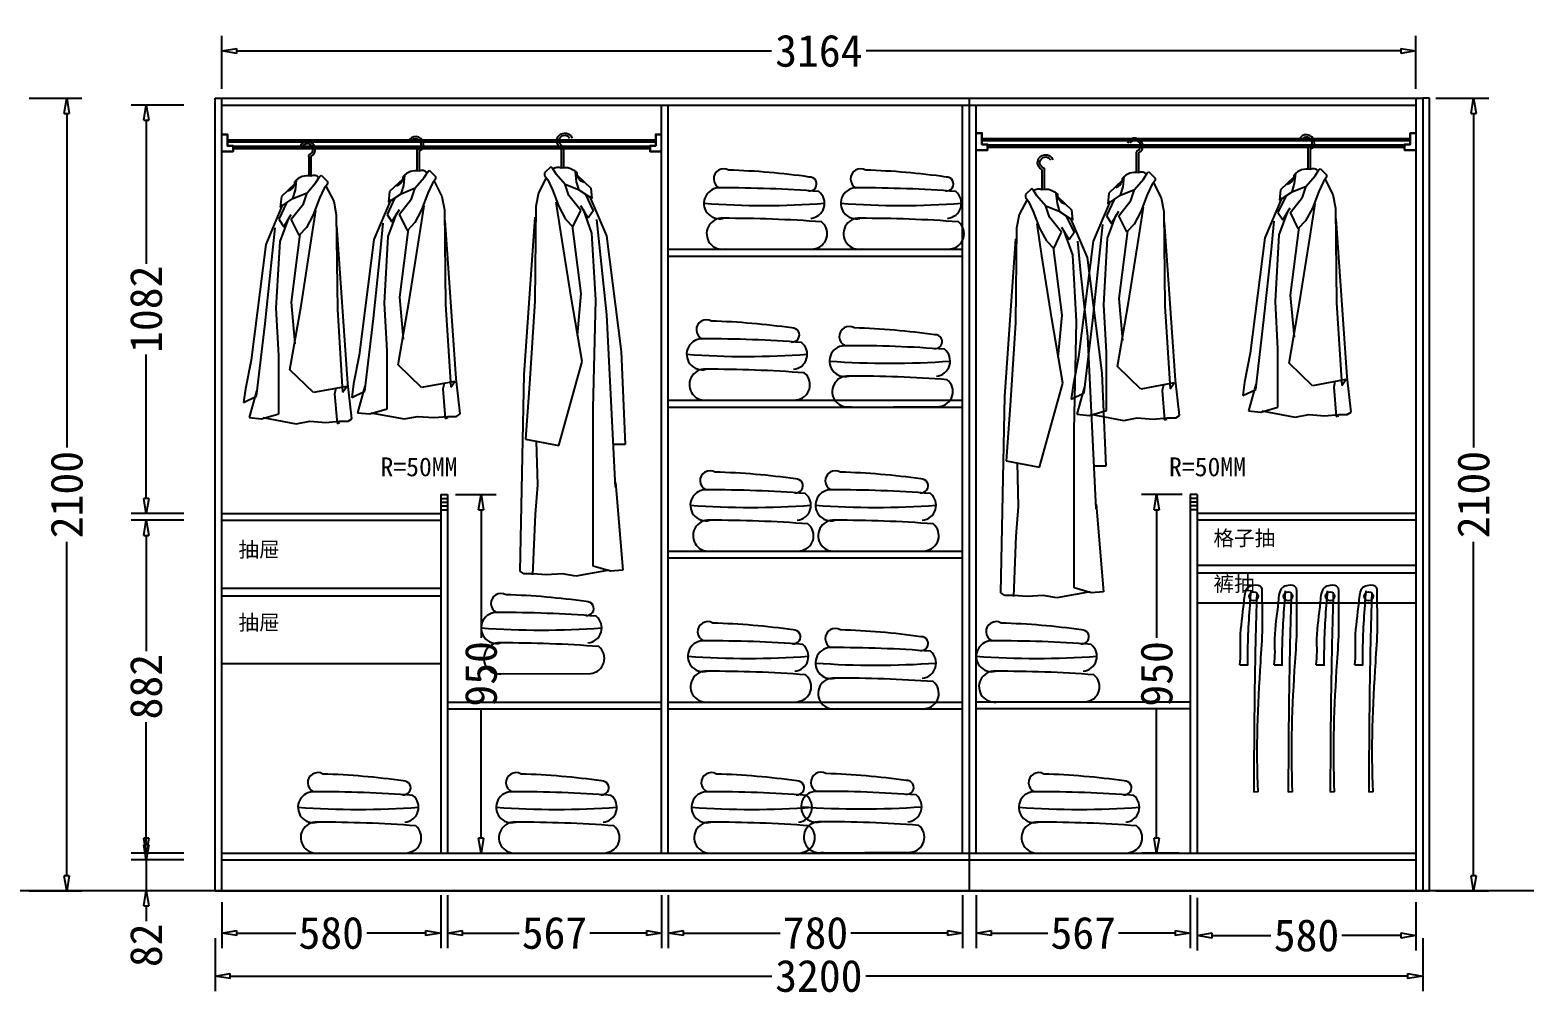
# Model space of a CAD drawing. Header units: millimetres. Extents: x 304407 to 361076, y -1262425 to -1203358.
# Drawn here: x 312663 to 316622, y -1262425 to -1259863 of the extents above; entities that cross this region are included whole.
import ezdxf

# ---------------------------------------------------------------- set-up
doc = ezdxf.new("R2010")
doc.units = ezdxf.units.MM
doc.header["$LTSCALE"] = 20
doc.layers.get('Defpoints').update_dxf_attribs({"color": 250})
for name, color, linetype in [('4', 1, 'Continuous'), ('6', 6, 'Continuous'), ('8', 8, 'Continuous'), ('LAYER10', 11, 'Continuous'), ('LAYER8', 11, 'Continuous'), ('图层3', 4, 'Continuous'), ('墙体', 40, 'Continuous')]:
    doc.layers.add(name, color=color, linetype=linetype)
doc.styles.get("Standard").update_dxf_attribs({"font": 'SimSun.ttf', "height": 85})
doc.styles.add('text', font='SimSun.ttf', dxfattribs={"height": 85})
doc.dimstyles.new('周文晶', dxfattribs={"dimtxt": 70, "dimasz": 40, "dimexe": 40, "dimexo": 30, "dimgap": 10, "dimtad": 0, "dimdec": 0, "dimtxsty": 'Standard', "dimblk": 'CLOSEDBLANK', "dimcen": 200, "dimclrd": 256, "dimclre": 256, "dimadec": 0, "dimazin": 0, "dimtfac": 1, "dimtdec": 0, "dimtmove": 0, "dimatfit": 3, "dimldrblk": 'CLOSEDBLANK', "dimfxl": 100, "dimfxlon": 1, "dimarcsym": 0})

# ---------------------------------------------------------------- blocks, each defined once
blk = doc.blocks.new('_ClosedBlank')
at = {"color": 0, "linetype": 'ByBlock', "lineweight": -2}
for p, q in [((-1, 0.167), (0, 0)), ((-1, 0.167), (-1, -0.167)), ((0, 0), (-1, -0.167))]:
    blk.add_line(p, q, dxfattribs=at)
blk = doc.blocks.new('*D2431')
at = {"lineweight": -2, "transparency": 16777216}
for p, q in [((312660.9, -1260043.9), (312800.9, -1260043.9)), ((312760.9, -1260083.9), (312760.9, -1260969.2)), ((312760.9, -1262103.9), (312760.9, -1261218.7)), ((312660.9, -1262143.9), (312800.9, -1262143.9))]:
    blk.add_line(p, q, dxfattribs=at)
at = {"layer": 'Defpoints', "color": 0, "transparency": 16777216}
for p in [(312626, -1260043.9), (312760.9, -1260043.9), (312626, -1262143.9)]:
    blk.add_point(p, dxfattribs=at)
at = {"lineweight": -2, "transparency": 16777216, "xscale": 40, "yscale": 40, "zscale": 40}
for p, rotation in [((312760.9, -1260043.9), 90), ((312760.9, -1262143.9), 270)]:
    blk.add_blockref('_ClosedBlank', p, dxfattribs=dict(at, rotation=rotation))
at = {"color": 0, "transparency": 16777216, "insert": (312760.9, -1261093.9), "char_height": 85, "attachment_point": 5, "rotation": 90}
blk.add_mtext('2100', dxfattribs=at)
blk = doc.blocks.new('*D2434')
at = {"lineweight": -2, "transparency": 16777216}
for p, q in [((313171.6, -1262173.9), (313171.6, -1262295.5)), ((313751.6, -1262155.5), (313751.6, -1262295.5)), ((313211.6, -1262255.5), (313367.5, -1262255.5)), ((313711.6, -1262255.5), (313555.6, -1262255.5))]:
    blk.add_line(p, q, dxfattribs=at)
at = {"layer": 'Defpoints', "color": 0, "transparency": 16777216}
for p in [(313751.6, -1262043.9), (313171.6, -1262143.9), (313751.6, -1262255.5)]:
    blk.add_point(p, dxfattribs=at)
at = {"lineweight": -2, "transparency": 16777216, "xscale": 40, "yscale": 40, "zscale": 40, "rotation": 180}
blk.add_blockref('_ClosedBlank', (313171.6, -1262255.5), dxfattribs=at)
at = {"lineweight": -2, "transparency": 16777216, "xscale": 40, "yscale": 40, "zscale": 40}
blk.add_blockref('_ClosedBlank', (313751.6, -1262255.5), dxfattribs=at)
at = {"color": 0, "transparency": 16777216, "insert": (313461.6, -1262255.5), "char_height": 85, "attachment_point": 5}
blk.add_mtext('580', dxfattribs=at)
blk = doc.blocks.new('*D2435')
at = {"lineweight": -2, "transparency": 16777216}
for p, q in [((315170.6, -1262155.5), (315170.6, -1262295.5)), ((315737.6, -1262155.5), (315737.6, -1262295.5)), ((315210.6, -1262255.5), (315360.5, -1262255.5)), ((315697.6, -1262255.5), (315547.7, -1262255.5))]:
    blk.add_line(p, q, dxfattribs=at)
at = {"layer": 'Defpoints', "color": 0, "transparency": 16777216}
for p in [(315170.6, -1262043.9), (315737.6, -1262043.9), (315737.6, -1262255.5)]:
    blk.add_point(p, dxfattribs=at)
at = {"lineweight": -2, "transparency": 16777216, "xscale": 40, "yscale": 40, "zscale": 40, "rotation": 180}
blk.add_blockref('_ClosedBlank', (315170.6, -1262255.5), dxfattribs=at)
at = {"lineweight": -2, "transparency": 16777216, "xscale": 40, "yscale": 40, "zscale": 40}
blk.add_blockref('_ClosedBlank', (315737.6, -1262255.5), dxfattribs=at)
at = {"color": 0, "transparency": 16777216, "insert": (315454.1, -1262255.5), "char_height": 85, "attachment_point": 5}
blk.add_mtext('567', dxfattribs=at)
blk = doc.blocks.new('*D2436')
at = {"lineweight": -2, "transparency": 16777216}
for p, q in [((313171.6, -1260018.5), (313171.6, -1259878.5)), ((316335.6, -1260018.5), (316335.6, -1259878.5)), ((313211.6, -1259918.5), (314628.3, -1259918.5)), ((316295.6, -1259918.5), (314878.8, -1259918.5))]:
    blk.add_line(p, q, dxfattribs=at)
at = {"layer": 'Defpoints', "color": 0, "transparency": 16777216}
for p in [(316335.6, -1259918.5), (313171.6, -1260061.9), (316335.6, -1260061.9)]:
    blk.add_point(p, dxfattribs=at)
at = {"lineweight": -2, "transparency": 16777216, "xscale": 40, "yscale": 40, "zscale": 40, "rotation": 180}
blk.add_blockref('_ClosedBlank', (313171.6, -1259918.5), dxfattribs=at)
at = {"lineweight": -2, "transparency": 16777216, "xscale": 40, "yscale": 40, "zscale": 40}
blk.add_blockref('_ClosedBlank', (316335.6, -1259918.5), dxfattribs=at)
at = {"color": 0, "transparency": 16777216, "insert": (314753.6, -1259918.5), "char_height": 85, "attachment_point": 5}
blk.add_mtext('3164', dxfattribs=at)
blk = doc.blocks.new('*D2437')
at = {"lineweight": -2, "transparency": 16777216}
for p, q in [((313153.6, -1262269.6), (313153.6, -1262409.6)), ((316353.6, -1262269.6), (316353.6, -1262409.6)), ((313193.6, -1262369.6), (314629.3, -1262369.6)), ((316313.6, -1262369.6), (314877.8, -1262369.6))]:
    blk.add_line(p, q, dxfattribs=at)
at = {"layer": 'Defpoints', "color": 0, "transparency": 16777216}
for p in [(313153.6, -1262143.9), (316353.6, -1262143.9), (316353.6, -1262369.6)]:
    blk.add_point(p, dxfattribs=at)
at = {"lineweight": -2, "transparency": 16777216, "xscale": 40, "yscale": 40, "zscale": 40, "rotation": 180}
blk.add_blockref('_ClosedBlank', (313153.6, -1262369.6), dxfattribs=at)
at = {"lineweight": -2, "transparency": 16777216, "xscale": 40, "yscale": 40, "zscale": 40}
blk.add_blockref('_ClosedBlank', (316353.6, -1262369.6), dxfattribs=at)
at = {"color": 0, "transparency": 16777216, "insert": (314753.6, -1262369.6), "char_height": 85, "attachment_point": 5}
blk.add_mtext('3200', dxfattribs=at)
blk = doc.blocks.new('*D2438')
at = {"lineweight": -2, "transparency": 16777216}
for p, q in [((316388.4, -1260043.9), (316528.4, -1260043.9)), ((316488.4, -1260083.9), (316488.4, -1260969.2)), ((316488.4, -1262103.9), (316488.4, -1261218.7)), ((316388.4, -1262143.9), (316528.4, -1262143.9))]:
    blk.add_line(p, q, dxfattribs=at)
at = {"layer": 'Defpoints', "color": 0, "transparency": 16777216}
for p in [(316353.6, -1260043.9), (316488.4, -1260043.9), (316353.6, -1262143.9)]:
    blk.add_point(p, dxfattribs=at)
at = {"lineweight": -2, "transparency": 16777216, "xscale": 40, "yscale": 40, "zscale": 40}
for p, rotation in [((316488.4, -1260043.9), 90), ((316488.4, -1262143.9), 270)]:
    blk.add_blockref('_ClosedBlank', p, dxfattribs=dict(at, rotation=rotation))
at = {"color": 0, "transparency": 16777216, "insert": (316488.4, -1261093.9), "char_height": 85, "attachment_point": 5, "rotation": 90}
blk.add_mtext('2100', dxfattribs=at)
blk = doc.blocks.new('*D2439')
at = {"lineweight": -2, "transparency": 16777216}
for p, q in [((315716.6, -1261093.9), (315608.6, -1261093.9)), ((315648.6, -1261133.9), (315648.6, -1261473.9)), ((315648.6, -1262003.9), (315648.6, -1261663.9)), ((315707.6, -1262043.9), (315608.6, -1262043.9))]:
    blk.add_line(p, q, dxfattribs=at)
at = {"layer": 'Defpoints', "color": 0, "transparency": 16777216}
for p in [(315746.6, -1261093.9), (315648.6, -1262043.9), (315737.6, -1262043.9)]:
    blk.add_point(p, dxfattribs=at)
at = {"lineweight": -2, "transparency": 16777216, "xscale": 40, "yscale": 40, "zscale": 40}
for p, rotation in [((315648.6, -1261093.9), 90), ((315648.6, -1262043.9), 270)]:
    blk.add_blockref('_ClosedBlank', p, dxfattribs=dict(at, rotation=rotation))
at = {"color": 0, "transparency": 16777216, "insert": (315648.6, -1261568.9), "char_height": 85, "attachment_point": 5, "rotation": 90}
blk.add_mtext('950', dxfattribs=at)
blk = doc.blocks.new('*D2440')
at = {"lineweight": -2, "transparency": 16777216}
for p, q in [((315755.6, -1262162.1), (315755.6, -1262302.1)), ((316335.6, -1262173.9), (316335.6, -1262302.1)), ((315795.6, -1262262.1), (315951.5, -1262262.1)), ((316295.6, -1262262.1), (316139.6, -1262262.1))]:
    blk.add_line(p, q, dxfattribs=at)
at = {"layer": 'Defpoints', "color": 0, "transparency": 16777216}
for p in [(315755.6, -1262043.9), (316335.6, -1262143.9), (316335.6, -1262262.1)]:
    blk.add_point(p, dxfattribs=at)
at = {"lineweight": -2, "transparency": 16777216, "xscale": 40, "yscale": 40, "zscale": 40, "rotation": 180}
blk.add_blockref('_ClosedBlank', (315755.6, -1262262.1), dxfattribs=at)
at = {"lineweight": -2, "transparency": 16777216, "xscale": 40, "yscale": 40, "zscale": 40}
blk.add_blockref('_ClosedBlank', (316335.6, -1262262.1), dxfattribs=at)
at = {"color": 0, "transparency": 16777216, "insert": (316045.6, -1262262.1), "char_height": 85, "attachment_point": 5}
blk.add_mtext('580', dxfattribs=at)
blk = doc.blocks.new('*D2441')
at = {"lineweight": -2, "transparency": 16777216}
for p, q in [((312971.3, -1262021.9), (312971.3, -1261981.9)), ((313071.3, -1262061.9), (312931.3, -1262061.9)), ((312971.3, -1262061.9), (312971.3, -1262143.9)), ((313071.3, -1262143.9), (312931.3, -1262143.9)), ((312971.3, -1262183.9), (312971.3, -1262223.9))]:
    blk.add_line(p, q, dxfattribs=at)
at = {"layer": 'Defpoints', "color": 0, "transparency": 16777216}
for p in [(312971.3, -1262061.9), (313171.6, -1262061.9), (313153.6, -1262143.9)]:
    blk.add_point(p, dxfattribs=at)
at = {"lineweight": -2, "transparency": 16777216, "xscale": 40, "yscale": 40, "zscale": 40}
for p, rotation in [((312971.3, -1262061.9), 270), ((312971.3, -1262143.9), 90)]:
    blk.add_blockref('_ClosedBlank', p, dxfattribs=dict(at, rotation=rotation))
at = {"color": 0, "transparency": 16777216, "insert": (312971.3, -1262288), "char_height": 85, "attachment_point": 5, "rotation": 90}
blk.add_mtext('82', dxfattribs=at)
blk = doc.blocks.new('*D2442')
at = {"lineweight": -2, "transparency": 16777216}
for p, q in [((313071.3, -1261161.9), (312931.3, -1261161.9)), ((312971.3, -1261201.9), (312971.3, -1261508.6)), ((312971.3, -1262003.9), (312971.3, -1261697.2)), ((313071.3, -1262043.9), (312931.3, -1262043.9))]:
    blk.add_line(p, q, dxfattribs=at)
at = {"layer": 'Defpoints', "color": 0, "transparency": 16777216}
for p in [(312971.3, -1261161.9), (313171.6, -1261161.9), (313171.6, -1262043.9)]:
    blk.add_point(p, dxfattribs=at)
at = {"lineweight": -2, "transparency": 16777216, "xscale": 40, "yscale": 40, "zscale": 40}
for p, rotation in [((312971.3, -1261161.9), 90), ((312971.3, -1262043.9), 270)]:
    blk.add_blockref('_ClosedBlank', p, dxfattribs=dict(at, rotation=rotation))
at = {"color": 0, "transparency": 16777216, "insert": (312971.3, -1261602.9), "char_height": 85, "attachment_point": 5, "rotation": 90}
blk.add_mtext('882', dxfattribs=at)
blk = doc.blocks.new('*D2443')
at = {"lineweight": -2, "transparency": 16777216}
for p, q in [((313071.3, -1260061.9), (312931.3, -1260061.9)), ((312971.3, -1260101.9), (312971.3, -1260482.7)), ((312971.3, -1261103.9), (312971.3, -1260723.2)), ((313071.3, -1261143.9), (312931.3, -1261143.9))]:
    blk.add_line(p, q, dxfattribs=at)
at = {"layer": 'Defpoints', "color": 0, "transparency": 16777216}
for p in [(312971.3, -1260061.9), (313171.6, -1260061.9), (313171.6, -1261143.9)]:
    blk.add_point(p, dxfattribs=at)
at = {"lineweight": -2, "transparency": 16777216, "xscale": 40, "yscale": 40, "zscale": 40}
for p, rotation in [((312971.3, -1260061.9), 90), ((312971.3, -1261143.9), 270)]:
    blk.add_blockref('_ClosedBlank', p, dxfattribs=dict(at, rotation=rotation))
at = {"color": 0, "transparency": 16777216, "insert": (312971.3, -1260602.9), "char_height": 85, "attachment_point": 5, "rotation": 90}
blk.add_mtext('1082', dxfattribs=at)
blk = doc.blocks.new('*D2444')
at = {"lineweight": -2, "transparency": 16777216}
for p, q in [((313769.6, -1262155.5), (313769.6, -1262295.5)), ((314336.6, -1262155.5), (314336.6, -1262295.5)), ((313809.6, -1262255.5), (313959.5, -1262255.5)), ((314296.6, -1262255.5), (314146.7, -1262255.5))]:
    blk.add_line(p, q, dxfattribs=at)
at = {"layer": 'Defpoints', "color": 0, "transparency": 16777216}
for p in [(313769.6, -1262043.9), (314336.6, -1262043.9), (314336.6, -1262255.5)]:
    blk.add_point(p, dxfattribs=at)
at = {"lineweight": -2, "transparency": 16777216, "xscale": 40, "yscale": 40, "zscale": 40, "rotation": 180}
blk.add_blockref('_ClosedBlank', (313769.6, -1262255.5), dxfattribs=at)
at = {"lineweight": -2, "transparency": 16777216, "xscale": 40, "yscale": 40, "zscale": 40}
blk.add_blockref('_ClosedBlank', (314336.6, -1262255.5), dxfattribs=at)
at = {"color": 0, "transparency": 16777216, "insert": (314053.1, -1262255.5), "char_height": 85, "attachment_point": 5}
blk.add_mtext('567', dxfattribs=at)
blk = doc.blocks.new('*D2445')
at = {"lineweight": -2, "transparency": 16777216}
for p, q in [((313790.6, -1261093.9), (313898.6, -1261093.9)), ((313858.6, -1261133.9), (313858.6, -1261473.9)), ((313858.6, -1262003.9), (313858.6, -1261663.9)), ((313799.6, -1262043.9), (313898.6, -1262043.9))]:
    blk.add_line(p, q, dxfattribs=at)
at = {"layer": 'Defpoints', "color": 0, "transparency": 16777216}
for p in [(313760.6, -1261093.9), (313769.6, -1262043.9), (313858.6, -1262043.9)]:
    blk.add_point(p, dxfattribs=at)
at = {"lineweight": -2, "transparency": 16777216, "xscale": 40, "yscale": 40, "zscale": 40}
for p, rotation in [((313858.6, -1261093.9), 90), ((313858.6, -1262043.9), 270)]:
    blk.add_blockref('_ClosedBlank', p, dxfattribs=dict(at, rotation=rotation))
at = {"color": 0, "transparency": 16777216, "insert": (313858.6, -1261568.9), "char_height": 85, "attachment_point": 5, "rotation": 90}
blk.add_mtext('950', dxfattribs=at)
blk = doc.blocks.new('*D2446')
at = {"lineweight": -2, "transparency": 16777216}
for p, q in [((314354.6, -1262155.5), (314354.6, -1262295.5)), ((315134.6, -1262155.5), (315134.6, -1262295.5)), ((314394.6, -1262255.5), (314650.7, -1262255.5)), ((315094.6, -1262255.5), (314838.4, -1262255.5))]:
    blk.add_line(p, q, dxfattribs=at)
at = {"layer": 'Defpoints', "color": 0, "transparency": 16777216}
for p in [(314354.6, -1262043.9), (315134.6, -1262043.9), (315134.6, -1262255.5)]:
    blk.add_point(p, dxfattribs=at)
at = {"lineweight": -2, "transparency": 16777216, "xscale": 40, "yscale": 40, "zscale": 40, "rotation": 180}
blk.add_blockref('_ClosedBlank', (314354.6, -1262255.5), dxfattribs=at)
at = {"lineweight": -2, "transparency": 16777216, "xscale": 40, "yscale": 40, "zscale": 40}
blk.add_blockref('_ClosedBlank', (315134.6, -1262255.5), dxfattribs=at)
at = {"color": 0, "transparency": 16777216, "insert": (314744.6, -1262255.5), "char_height": 85, "attachment_point": 5}
blk.add_mtext('780', dxfattribs=at)
blk = doc.blocks.new('A$C1C5764E0')
at = {"layer": '8'}
for p, q in [((172.3, 708.4), (172.3, 657.4)), ((178.3, 708.4), (178.3, 657.4)), ((135.3, 635.3), (99.9, 601.9)), ((137.4, 618.5), (140.1, 644.9)), ((167.9, 611.6), (191.5, 639.3)), ((191.5, 639.3), (201.2, 654.6)), ((201.2, 654.6), (205.3, 658.7)), ((205.3, 658.7), (222, 642.1)), ((222, 635.2), (213.6, 624.1)), ((222, 642.1), (222, 635.2)), ((99.9, 601.9), (97.1, 574.2)), ((97.1, 574.2), (130.4, 596.4)), ((130.4, 596.4), (137.4, 618.5)), ((130.4, 596.4), (167.9, 611.6)), ((158.2, 582.5), (167.9, 611.6)), ((201.2, 597.8), (184.5, 553.4)), ((213.6, 624.1), (201.2, 597.8)), ((217.8, 629.6), (238.6, 589.4)), ((103, 580.9), (58.4, 475.1)), ((113.7, 585.2), (93.2, 541.7)), ((106.3, 522.1), (125.9, 554.7)), ((126.3, 542.3), (158.2, 582.5)), ((178.3, 479.5), (191.3, 564.6)), ((238.6, 589.4), (245.5, 553.4)), ((75, 435), (83.4, 518.8)), ((93.2, 541.7), (106.3, 522.1)), ((96.5, 482.8), (119.4, 544.9)), ((147.1, 499.3), (126.3, 542.3)), ((166.5, 520.1), (147.1, 499.3)), ((184.5, 553.4), (166.5, 520.1)), ((245.5, 553.4), (248.3, 302.5)), ((276.4, 106.8), (247, 525.3)), ((58.4, 475.1), (19.5, 168.8)), ((86.6, 306.3), (96.5, 482.8)), ((148.8, 502.4), (125.9, 322.6)), ((152.1, 312.8), (178.3, 479.5)), ((57, 265.8), (75, 435)), ((125.9, 322.6), (135.7, 211.4)), ((93.2, 180.9), (86.6, 306.3)), ((122.6, 142.8), (152.1, 312.8)), ((248.3, 302.5), (262.2, 83.5)), ((34.3, 73.1), (57, 265.8)), ((19.5, 168.8), (4.8, 92.7)), ((93.2, 26.2), (93.2, 180.9)), ((184.8, 82.8), (122.6, 142.8)), ((4.8, 92.7), (0, 56.7)), ((34.3, 86.2), (14.7, 16.3)), ((273.1, 99.1), (184.8, 82.8)), ((244.2, 93.8), (240.9, 79.6)), ((240.9, 79.6), (247.4, 1.1)), ((262.2, 83.5), (273.1, 99.1)), ((286.7, 13.1), (276.4, 106.8)), ((0, 56.7), (34.3, 73.1)), ((14.7, 16.3), (47.4, 13.1)), ((47.4, 13.1), (93.2, 26.2)), ((50.7, 16.3), (139, 0)), ((139, 0), (175, 6.5)), ((175, 6.5), (217.5, 3.3)), ((217.5, 3.3), (253.5, 6.5)), ((247.4, 1.1), (254, 3.3)), ((253.5, 6.5), (276.9, 6.5)), ((276.9, 6.5), (286.7, 13.1))]:
    blk.add_line(p, q, dxfattribs=at)
for centre, radius, start, end in [((168.9, 727.1), 20.9, 296.6338, 159.5285), ((168.9, 727.1), 14.9, 296.6338, 150.6175), ((175.9, 709.9), 3.91, 94.6712, 201.9626), ((110.9, 641.2), 25.1, 286.2636, 2.0248), ((168.9, 613.1), 43.9, 77.6993, 138.5966), ((186.2, 639.8), 18, 42.48, 116.3392)]:
    blk.add_arc(centre, radius, start, end, dxfattribs=at)
blk = doc.blocks.new('A$C4F477F88')
at = {"layer": 'LAYER10'}
blk.add_blockref('A$C1C5764E0', (0, 0), dxfattribs=at)
blk = doc.blocks.new('A$C5E603B19')
at = {"layer": 'LAYER8'}
blk.add_blockref('A$C4F477F88', (0, 0), dxfattribs=at)
blk = doc.blocks.new('A$C1B0A679D')
at = {"layer": '图层3'}
blk.add_blockref('A$C5E603B19', (0, 0), dxfattribs=at)
blk = doc.blocks.new('A$C52EB379C')
at = {"layer": '8'}
for p, q in [((163.3, 1134.6), (163.3, 1083.5)), ((169.3, 1134.6), (169.3, 1083.5)), ((128.4, 1044.7), (131.2, 1071)), ((182.5, 1065.5), (192.3, 1080.7)), ((192.3, 1080.7), (196.4, 1084.9)), ((196.4, 1084.9), (213.1, 1068.3)), ((126.4, 1061.5), (91, 1028.1)), ((121.5, 1022.5), (128.4, 1044.7)), ((121.5, 1022.5), (159, 1037.8)), ((149.3, 1008.7), (159, 1037.8)), ((159, 1037.8), (182.5, 1065.5)), ((204.7, 1050.2), (192.3, 1023.9)), ((213.1, 1061.3), (204.7, 1050.2)), ((208.9, 1055.8), (229.7, 1015.6)), ((213.1, 1068.3), (213.1, 1061.3)), ((94.1, 1007.1), (49.5, 901.3)), ((104.8, 1011.4), (84.3, 967.8)), ((91, 1028.1), (88.2, 1000.3)), ((88.2, 1000.3), (121.5, 1022.5)), ((117.4, 968.5), (149.3, 1008.7)), ((169.3, 905.7), (182.4, 990.7)), ((192.3, 1023.9), (175.6, 979.5)), ((229.7, 1015.6), (236.6, 979.5)), ((84.3, 967.8), (97.4, 948.2)), ((87.6, 909), (110.5, 971.1)), ((97.4, 948.2), (117, 980.9)), ((138.2, 925.5), (117.4, 968.5)), ((175.6, 979.5), (157.6, 946.3)), ((236.6, 979.5), (239.4, 728.7)), ((267.5, 533), (238.1, 951.5)), ((66.1, 861.1), (74.5, 944.9)), ((139.9, 928.6), (117, 748.8)), ((157.6, 946.3), (138.2, 925.5)), ((49.5, 901.3), (10.6, 595)), ((77.7, 732.4), (87.6, 909)), ((143.2, 738.9), (169.3, 905.7)), ((48.1, 692), (66.1, 861.1)), ((84.3, 444.7), (77.7, 732.4)), ((113.7, 568.9), (143.2, 738.9)), ((117, 748.8), (126.8, 637.6)), ((239.4, 728.7), (253.3, 509.7)), ((25.4, 235.4), (48.1, 692)), ((10.6, 595), (0, 349)), ((175.9, 346.6), (113.7, 568.9)), ((277.8, 13.1), (267.5, 533)), ((253.3, 509.7), (264.2, 362.9)), ((84.3, 26.2), (84.3, 444.7)), ((264.2, 362.9), (175.9, 346.6)), ((235.3, 357.6), (232, 242)), ((0, 349), (31, 349)), ((25.4, 248.5), (5.8, 16.3)), ((232, 242), (238.5, 163.5)), ((238.5, 163.5), (245.1, 3.3)), ((5.8, 16.3), (38.5, 13.1)), ((38.5, 13.1), (84.3, 26.2)), ((41.7, 16.3), (130.1, 0)), ((130.1, 0), (166.1, 6.5)), ((166.1, 6.5), (208.6, 3.3)), ((208.6, 3.3), (244.6, 6.5)), ((244.6, 6.5), (268, 6.5)), ((268, 6.5), (277.8, 13.1))]:
    blk.add_line(p, q, dxfattribs=at)
for centre, radius, start, end in [((160, 1153.2), 20.9, 296.6338, 159.5285), ((160, 1153.2), 14.9, 296.6338, 150.6175), ((167, 1136), 3.91, 94.6712, 201.9626), ((160, 1039.2), 43.9, 77.6993, 138.5966), ((177.3, 1066), 18, 42.48, 116.3392), ((102, 1067.4), 25.1, 286.2636, 2.0248)]:
    blk.add_arc(centre, radius, start, end, dxfattribs=at)
blk = doc.blocks.new('A$C05785CA5')
at = {"layer": 'LAYER10'}
blk.add_blockref('A$C52EB379C', (0, 0), dxfattribs=at)
blk = doc.blocks.new('A$C100967EE')
at = {"layer": 'LAYER10'}
blk.add_blockref('A$C05785CA5', (0, 0), dxfattribs=at)
blk = doc.blocks.new('A$C65D30603')
at = {"layer": 'LAYER8'}
blk.add_blockref('A$C100967EE', (0, 0), dxfattribs=at)
blk = doc.blocks.new('A$C50CE712E')
at = {"layer": '图层3'}
blk.add_blockref('A$C65D30603', (0, 0), dxfattribs=at)
blk = doc.blocks.new('A$C11F00F61')
at = {"color": 8}
blk.add_line((48.2, 0), (290.3, 1.2), dxfattribs=at)
at = {"layer": '墙体', "color": 8}
for centre, radius, start, end in [((52.6, 186.6), 26.7, 59.8021, 244.0801), ((9.8, -1698.7), 1909.1, 81.8981, 88.3112), ((41, 121.6), 41, 86.0834, 284.0988), ((53.8, -3125.6), 3288.1, 85.6244, 90.1755), ((280.3, 173), 18.4, 260.1551, 94.4157), ((159.2, 2329.1), 2213.2, 265.8756, 274.159), ((279.7, 121.7), 40, 274.9406, 51.3165), ((48.2, 41), 41, 86.0834, 284.0988), ((61, -3206.2), 3288.1, 85.6244, 90.1755), ((286.9, 41.1), 40, 274.9406, 51.3165)]:
    blk.add_arc(centre, radius, start, end, dxfattribs=at)
blk = doc.blocks.new('A$C3B9601DC')
at = {"layer": '4', "color": 8}
blk.add_line((62, 1.5), (47.4, 0), dxfattribs=at)
for points, knots in [([(62, 1.5), (55.4, 144.3), (62.8, 324.3), (78.7, 548.8), (75.2, 622.1), (75.7, 684.6), (46.8, 686.9), (17.9, 676.1), (12.7, 599.8), (-1.5, 524.3), (4.4, 450.4), (0, 421.8)], [0, 0, 0, 0, 428.516837, 544.203019, 664.137455, 677.621305, 701.749401, 722.125787, 770.743064, 895.133582, 980.731534, 980.731534, 980.731534, 980.731534]), ([(37.8, 667.5), (32.8, 603.2), (26.4, 521.3), (26.8, 439.3), (26.9, 421.8)], [0, 0, 0, 0, 193.394932, 246.046188, 246.046188, 246.046188, 246.046188])]:
    blk.add_open_spline(points, degree=3, knots=knots, dxfattribs=at)
blk.add_spline([(57.6, 658.7), (53.2, 497.8), (47.4, 0)], degree=3, dxfattribs=at)
blk.add_open_spline([(1.4, 421.8), (10.7, 421.8), (19.9, 421.8), (29.2, 421.8)], degree=3, dxfattribs=at)
at = {"layer": '6', "color": 8}
blk.add_circle((47.2, 648.9), 15, dxfattribs=at)
blk = doc.blocks.new('edr334343')
at = {"layer": '6', "color": 8, "xscale": 0.7999999999301508, "yscale": 0.7999999999301508, "zscale": 0.7999999999301508}
for p in [(311012.9, -1202094.7), (311104.2, -1202094.7), (311215.5, -1202094.7), (311317.6, -1202094.7)]:
    blk.add_blockref('A$C3B9601DC', p, dxfattribs=at)

msp = doc.modelspace()

# ---------------------------------------------------------------- linework, layer by layer
for p, q in [((313153.6, -1262143.9), (313153.6, -1260043.9)), ((313153.6, -1260043.9), (316353.6, -1260043.9)), ((313171.6, -1262143.9), (313171.6, -1260043.9)), ((313171.6, -1260061.9), (316335.6, -1260061.9)), ((314336.6, -1262043.9), (314336.6, -1260061.9)), ((314354.6, -1262043.9), (314354.6, -1260061.9)), ((315134.6, -1262043.9), (315134.6, -1260061.9)), ((315152.6, -1262143.9), (315152.6, -1260043.9)), ((315170.6, -1262043.9), (315170.6, -1260061.9)), ((316335.6, -1260043.9), (316335.6, -1262143.9)), ((316353.6, -1260043.9), (316353.6, -1262143.9)), ((316371.6, -1260043.9), (316353.6, -1260043.9)), ((316371.6, -1262143.9), (316371.6, -1260043.9)), ((314354.6, -1260443.9), (315134.6, -1260443.9)), ((314354.6, -1260461.9), (315134.6, -1260461.9)), ((314354.6, -1260843.9), (315134.6, -1260843.9)), ((314354.6, -1260861.9), (315134.6, -1260861.9)), ((313751.6, -1261093.9), (313751.6, -1262043.9)), ((313751.6, -1261093.9), (313769.6, -1261093.9)), ((313751.6, -1261103.9), (313769.6, -1261103.9)), ((313769.6, -1261093.9), (313769.6, -1262043.9)), ((315737.6, -1261093.9), (315737.6, -1262043.9)), ((315755.6, -1261093.9), (315737.6, -1261093.9)), ((315755.6, -1261103.9), (315737.6, -1261103.9)), ((315755.6, -1261093.9), (315755.6, -1262043.9)), ((313171.6, -1261143.9), (313751.6, -1261143.9)), ((313751.6, -1261113.9), (313769.6, -1261113.9)), ((313751.6, -1261123.9), (313769.6, -1261123.9)), ((313751.6, -1261133.9), (313769.6, -1261133.9)), ((315755.6, -1261113.9), (315737.6, -1261113.9)), ((315755.6, -1261123.9), (315737.6, -1261123.9)), ((315755.6, -1261133.9), (315737.6, -1261133.9)), ((316335.6, -1261143.9), (315755.6, -1261143.9)), ((313171.6, -1261161.9), (313751.6, -1261161.9)), ((316335.6, -1261161.9), (315755.6, -1261161.9)), ((314354.6, -1261243.9), (315134.6, -1261243.9)), ((314354.6, -1261261.9), (315134.6, -1261261.9)), ((316335.6, -1261281.9), (315755.6, -1261281.9)), ((316335.6, -1261301.9), (315755.6, -1261301.9)), ((313171.6, -1261341.9), (313751.6, -1261341.9)), ((313171.6, -1261361.9), (313751.6, -1261361.9)), ((316335.6, -1261381.9), (315755.6, -1261381.9)), ((313171.6, -1261541.9), (313751.6, -1261541.9)), ((313769.6, -1261643.9), (314336.6, -1261643.9)), ((313769.6, -1261661.9), (314336.6, -1261661.9)), ((314354.6, -1261643.9), (315134.6, -1261643.9)), ((314354.6, -1261661.9), (315134.6, -1261661.9)), ((315737.6, -1261643.9), (315170.6, -1261643.9)), ((315737.6, -1261661.9), (315170.6, -1261661.9)), ((313171.6, -1262043.9), (316335.6, -1262043.9)), ((313171.6, -1262061.9), (316335.6, -1262061.9)), ((313153.6, -1262143.9), (316353.6, -1262143.9)), ((316353.6, -1262143.9), (316371.6, -1262143.9))]:
    msp.add_line(p, q)
at = {"color": 8}
msp.add_line((361075.9, -1262143.9), (304407.4, -1262143.9), dxfattribs=at)
at = {"lineweight": 30}
for points in [[(313171.6, -1260139.7), (313186.6, -1260139.7), (313186.6, -1260169.7), (313201.6, -1260169.7), (313201.6, -1260184.7), (313171.6, -1260184.7)], [(314321.6, -1260154.7), (313186.6, -1260154.7)], [(314321.6, -1260159.2), (313186.6, -1260159.2)], [(314336.6, -1260139.7), (314321.6, -1260139.7), (314321.6, -1260169.7), (314306.6, -1260169.7), (314306.6, -1260184.7), (314336.6, -1260184.7)], [(315170.6, -1260136.2), (315185.6, -1260136.2), (315185.6, -1260166.2), (315200.6, -1260166.2), (315200.6, -1260181.2), (315170.6, -1260181.2)], [(316320.6, -1260151.2), (315185.6, -1260151.2)], [(316320.6, -1260155.8), (315185.6, -1260155.8)], [(316335.6, -1260136.2), (316320.6, -1260136.2), (316320.6, -1260166.2), (316305.6, -1260166.2), (316305.6, -1260181.2), (316335.6, -1260181.2)], [(314306.6, -1260171.7), (313201.6, -1260171.7)], [(314306.6, -1260177.2), (313201.6, -1260177.2)], [(316305.6, -1260168.3), (315200.6, -1260168.3)], [(316305.6, -1260173.7), (315200.6, -1260173.7)]]:
    msp.add_lwpolyline(points, dxfattribs=at)

# ---------------------------------------------------------------- block references
for name, p in [('A$C1B0A679D', (313229.5, -1260906.3)), ('A$C1B0A679D', (313516.2, -1260893.2)), ('A$C1B0A679D', (315422.3, -1260897.4)), ('A$C1B0A679D', (315876.9, -1260888.5)), ('A$C11F00F61', (314449, -1260443.9)), ('A$C11F00F61', (314811.6, -1260443.9)), ('A$C11F00F61', (314403.2, -1260843.9)), ('A$C11F00F61', (314781.8, -1260861.9)), ('A$C11F00F61', (314412.9, -1261243.9)), ('A$C11F00F61', (314744.6, -1261243.9)), ('edr334343', (4855, -59787.9)), ('A$C11F00F61', (313858.6, -1261568.9)), ('A$C11F00F61', (314406.4, -1261643.9)), ('A$C11F00F61', (314744.6, -1261661.9)), ('A$C11F00F61', (315170.6, -1261643.9)), ('A$C11F00F61', (313373.4, -1262043.9)), ('A$C11F00F61', (313898.6, -1262043.9)), ('A$C11F00F61', (314416.1, -1262043.9)), ('A$C11F00F61', (314706.4, -1262042.7)), ('A$C11F00F61', (315283.4, -1262043.9))]:
    msp.add_blockref(name, p)
at = {"xscale": -1}
for p in [(314240.1, -1261310.1), (315514, -1261367.5)]:
    msp.add_blockref('A$C50CE712E', p, dxfattribs=at)

# ---------------------------------------------------------------- texts
at = {"attachment_point": 1, "style": 'text'}
for s, insert, char_height, width in [('R=50MM', (313592.1, -1260995.4), 50, 419.038), ('R=50MM', (315681.4, -1260995.4), 50, 419.038), ('格子抽', (315799.2, -1261189.1), 40, 305.609), ('抽屉', (313215.9, -1261219.6), 40, 305.609), ('裤抽', (315799.2, -1261310.3), 40, 305.609), ('抽屉', (313215.9, -1261412.9), 40, 305.609)]:
    msp.add_mtext(s, dxfattribs=dict(at, insert=insert, char_height=char_height, width=width))

# ---------------------------------------------------------------- dimensions: what is measured, and where the dimension line sits
for base, p1, p2, picture, middle in [((316335.6, -1259918.5), (313171.6, -1260061.9), (316335.6, -1260061.9), '*D2436', (314753.6, -1259918.5)), ((313751.6, -1262255.5), (313171.6, -1262143.9), (313751.6, -1262043.9), '*D2434', (313461.6, -1262255.5)), ((314336.6, -1262255.5), (313769.6, -1262043.9), (314336.6, -1262043.9), '*D2444', (314053.1, -1262255.5)), ((315134.6, -1262255.5), (314354.6, -1262043.9), (315134.6, -1262043.9), '*D2446', (314744.6, -1262255.5)), ((315737.6, -1262255.5), (315170.6, -1262043.9), (315737.6, -1262043.9), '*D2435', (315454.1, -1262255.5)), ((316335.6, -1262262.1), (315755.6, -1262043.9), (316335.6, -1262143.9), '*D2440', (316045.6, -1262262.1)), ((316353.6, -1262369.6), (313153.6, -1262143.9), (316353.6, -1262143.9), '*D2437', (314753.6, -1262369.6))]:
    dim = msp.add_linear_dim(base=base, p1=p1, p2=p2, dimstyle='周文晶')
    dim.commit()
    dim.dimension.update_dxf_attribs({"geometry": picture, "text_midpoint": middle})
for base, p1, p2, angle, picture, middle in [((312760.9, -1260043.9), (312626, -1262143.9), (312626, -1260043.9), 90, '*D2431', (312760.9, -1261093.9)), ((312971.3, -1260061.9), (313171.6, -1261143.9), (313171.6, -1260061.9), 270, '*D2443', (312971.3, -1260602.9)), ((316488.4, -1260043.9), (316353.6, -1262143.9), (316353.6, -1260043.9), 90, '*D2438', (316488.4, -1261093.9)), ((313858.6, -1262043.9), (313760.6, -1261093.9), (313769.6, -1262043.9), 90, '*D2445', (313858.6, -1261568.9)), ((315648.6, -1262043.9), (315746.6, -1261093.9), (315737.6, -1262043.9), 90, '*D2439', (315648.6, -1261568.9)), ((312971.3, -1261161.9), (313171.6, -1262043.9), (313171.6, -1261161.9), 270, '*D2442', (312971.3, -1261602.9))]:
    dim = msp.add_linear_dim(base=base, p1=p1, p2=p2, angle=angle, dimstyle='周文晶')
    dim.commit()
    dim.dimension.update_dxf_attribs({"geometry": picture, "text_midpoint": middle})
dim = msp.add_linear_dim(base=(312971.3, -1262061.9), p1=(313153.6, -1262143.9), p2=(313171.6, -1262061.9), angle=270, dimstyle='周文晶')
dim.commit()
dim.dimension.update_dxf_attribs({"geometry": '*D2441', "text_midpoint": (312971.3, -1262288), "dimtype": 128})

doc.saveas('drawing.dxf')
